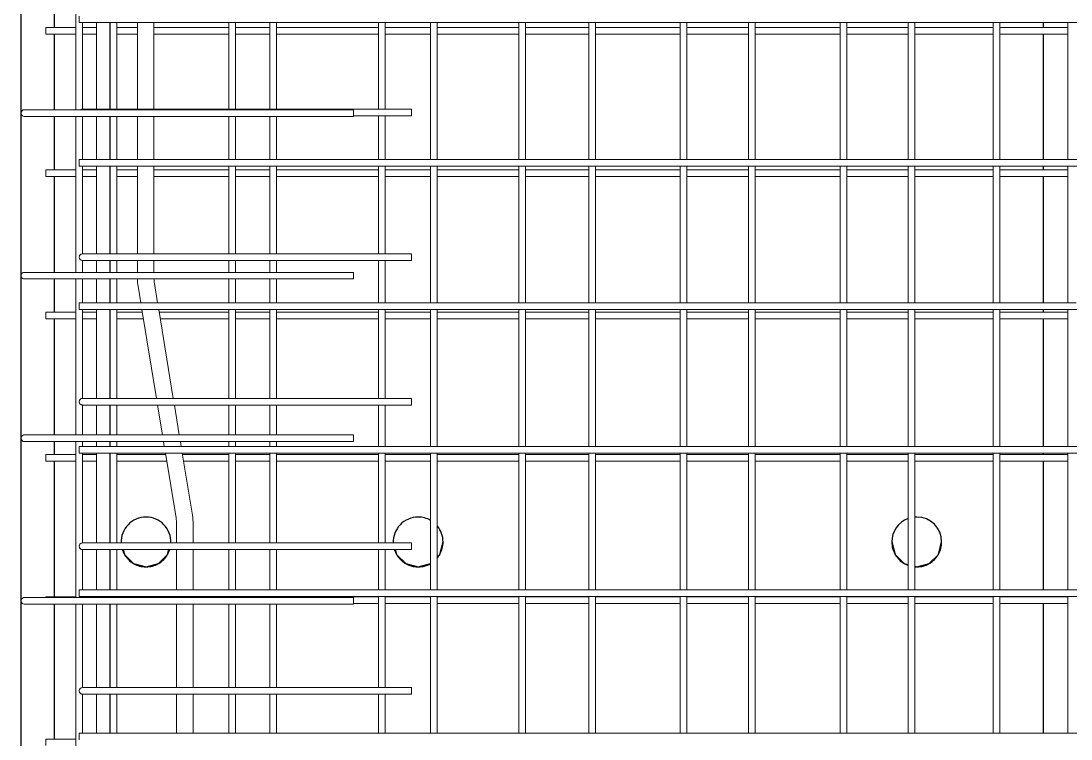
# Model space of a CAD drawing. Header units: millimetres. Extents: x 12983 to 23528, y -2876 to 5855.
# Drawn here: x 16135 to 17398, y -482 to 382 of the extents above; entities that cross this region are included whole.
import ezdxf

# ---------------------------------------------------------------- set-up
doc = ezdxf.new("R2010")
doc.units = ezdxf.units.MM
doc.layers.add('A-WALL', color=113, linetype='Continuous', lineweight=25)
doc.layers.add('S-RBAR', color=171, linetype='Continuous', lineweight=18)

msp = doc.modelspace()

# ---------------------------------------------------------------- linework, layer by layer
at = {"layer": 'A-WALL'}
for p, q in [((16134.63777, -1395), (16134.63777, 3060)), ((16174.63777, 463.2), (16174.63777, 374.44828)), ((17364.5695, 380.24138), (17364.5695, 374.44828)), ((16174.63777, 366.44828), (16174.63777, 275.4)), ((17364.5695, 366.44828), (17364.5695, 215.51724)), ((16174.63777, 267.4), (16174.63777, 203.10345)), ((17364.5695, 207.51724), (17364.5695, 203.10345)), ((16174.63777, 195.10345), (16174.63777, 79.6)), ((17364.5695, 195.10345), (17364.5695, 42.7931)), ((16174.63777, 71.6), (16174.63777, 31.75862)), ((17364.5695, 34.7931), (17364.5695, 31.75862)), ((16174.63777, 23.75862), (16174.63777, -116.2)), ((17364.5695, 23.75862), (17364.5695, -129.93103)), ((16174.63777, -124.2), (16174.63777, -139.58621)), ((17364.5695, -137.93103), (17364.5695, -139.58621)), ((16174.63777, -147.58621), (16174.63777, -310.93103)), ((17364.5695, -147.58621), (17364.5695, -302.65517)), ((16255.16762, -245.36521), (16255.40435, -246.24636)), ((16314.73731, -246.24636), (16314.97062, -245.371)), ((16582.66762, -245.36521), (16582.90435, -246.24636)), ((16612.5695, -275), (16627.56295, -270.97184)), ((17210.16677, -274.35961), (17212.5695, -275)), ((16174.63777, -320), (16174.63777, -482.27586)), ((17364.5695, -318.93103), (17364.5695, -475.37931))]:
    msp.add_line(p, q, dxfattribs=at)
at = {"layer": 'A-WALL', "flags": 128}
for points in [[(16635.56295, -262.97008), (16638.59003, -259.93091), (16642.5695, -245)], [(17182.5695, -245), (17186.60869, -260.03451), (17197.63859, -271.02053), (17202.16677, -272.22741)], [(17212.5695, -275), (17227.604, -270.96081), (17238.59003, -259.93091), (17242.5695, -245)], [(16257.55364, -254.24636), (16259.10869, -260.03451), (16270.13859, -271.02053), (16285.0695, -275)], [(16285.0695, -275), (16300.104, -270.96081), (16311.09003, -259.93091), (16312.60511, -254.24636)], [(16585.05364, -254.24636), (16586.60869, -260.03451), (16597.63859, -271.02053), (16612.5695, -275)]]:
    msp.add_lwpolyline(points, dxfattribs=at)
at = {"layer": 'A-WALL'}
for centre, start, end in [((16285.0695, -245), 90, 182.40778678), ((16285.0695, -245), 357.59221322, 90), ((16612.5695, -245), 90, 182.40778678), ((16612.5695, -245), 60.01358137, 90), ((16612.5695, -245), 0, 39.39887724), ((17212.5695, -245), 110.46925256, 180), ((17212.5695, -245), 90, 94.64171882), ((17212.5695, -245), 360, 90), ((16612.5695, -245), 330.71898335, 359.57221129), ((17212.5695, -245), 180.42457698, 209.72326815), ((17212.5695, -245), 330.71898335, 359.57221129), ((16285.0695, -245), 198.07194819, 209.72326815), ((16285.0695, -245), 210.81300667, 239.62313313), ((16285.0695, -245), 300.81202935, 329.6241405), ((16285.0695, -245), 330.71898335, 341.92805181), ((16612.5695, -245), 198.07194819, 209.72326815), ((16612.5695, -245), 210.81300667, 239.62313313), ((16612.5695, -245), 320.60112276, 329.6241405), ((17212.5695, -245), 210.81300667, 239.62313313), ((17212.5695, -245), 300.81202935, 329.6241405), ((16285.0695, -245), 241.01713814, 269.26797703), ((16285.0695, -245), 270.72093746, 299.42390155), ((16612.5695, -245), 241.01713814, 269.26797703), ((16612.5695, -245), 270.72093746, 299.42390155), ((17212.5695, -245), 241.01713814, 249.53074744), ((17212.5695, -245), 265.35828118, 269.26797703), ((17212.5695, -245), 270.72093746, 299.42390155)]:
    msp.add_arc(centre, 30, start, end, dxfattribs=at)
at = {"layer": 'S-RBAR'}
for p, q in [((16200.63777, 275.4), (16200.63777, 463.2)), ((16204.63777, 380.24138), (16204.63777, 388.24138)), ((16204.63777, 380.24138), (17405.43944, 380.24138)), ((16208.63777, 276.13046), (16208.63777, 380.24138)), ((16225.64196, 276.13046), (16225.64196, 380.24138)), ((16241.64196, 276.13046), (16241.64196, 380.24138)), ((16241.88957, 276.13046), (16241.88957, 380.24138)), ((16249.88957, 276.13046), (16249.88957, 380.24138)), ((16274.63572, 276.13046), (16274.63572, 380.24138)), ((16294.63572, 276.13046), (16294.63572, 380.24138)), ((16384.60595, 276.13046), (16384.60595, 380.24138)), ((16392.60595, 276.13046), (16392.60595, 380.24138)), ((16433.94501, 276.13046), (16433.94501, 380.24138)), ((16441.94501, 276.13046), (16441.94501, 380.24138)), ((16564.82414, 276.13046), (16564.82414, 380.24138)), ((16572.82414, 276.13046), (16572.82414, 380.24138)), ((16627.56295, 215.51724), (16627.56295, 380.24138)), ((16635.56295, 215.51724), (16635.56295, 380.24138)), ((16733.79232, 215.51724), (16733.79232, 380.24138)), ((16741.79232, 215.51724), (16741.79232, 380.24138)), ((16818.05589, 215.51724), (16818.05589, 380.24138)), ((16826.05589, 215.51724), (16826.05589, 380.24138)), ((16927.76051, 215.51724), (16927.76051, 380.24138)), ((16935.76051, 215.51724), (16935.76051, 380.24138)), ((17010.11133, 215.51724), (17010.11133, 380.24138)), ((17018.11133, 215.51724), (17018.11133, 380.24138)), ((17120.47869, 215.51724), (17120.47869, 380.24138)), ((17128.47869, 215.51724), (17128.47869, 380.24138)), ((17202.16677, 215.51724), (17202.16677, 380.24138)), ((17210.16677, 215.51724), (17210.16677, 380.24138)), ((17304.44688, 215.51724), (17304.44688, 380.24138)), ((17312.44688, 215.51724), (17312.44688, 380.24138)), ((17394.22221, 215.51724), (17394.22221, 380.24138)), ((16164.63777, 374.44828), (16200.63777, 374.44828)), ((16164.63777, 366.44828), (16164.63777, 374.44828)), ((16164.63777, 366.44828), (16200.63777, 366.44828)), ((16208.63777, 374.44828), (16225.64196, 374.44828)), ((16208.63777, 366.44828), (16225.64196, 366.44828)), ((16249.88957, 374.44828), (16274.63572, 374.44828)), ((16249.88957, 366.44828), (16274.63572, 366.44828)), ((16294.63572, 374.44828), (16384.60595, 374.44828)), ((16294.63572, 366.44828), (16384.60595, 366.44828)), ((16392.60595, 374.44828), (16433.94501, 374.44828)), ((16392.60595, 366.44828), (16433.94501, 366.44828)), ((16441.94501, 374.44828), (16564.82414, 374.44828)), ((16441.94501, 366.44828), (16564.82414, 366.44828)), ((16572.82414, 374.44828), (16627.56295, 374.44828)), ((16572.82414, 366.44828), (16627.56295, 366.44828)), ((16635.56295, 374.44828), (16733.79232, 374.44828)), ((16635.56295, 366.44828), (16733.79232, 366.44828)), ((16741.79232, 374.44828), (16818.05589, 374.44828)), ((16741.79232, 366.44828), (16818.05589, 366.44828)), ((16826.05589, 374.44828), (16927.76051, 374.44828)), ((16826.05589, 366.44828), (16927.76051, 366.44828)), ((16935.76051, 374.44828), (17010.11133, 374.44828)), ((16935.76051, 366.44828), (17010.11133, 366.44828)), ((17018.11133, 374.44828), (17120.47869, 374.44828)), ((17018.11133, 366.44828), (17120.47869, 366.44828)), ((17128.47869, 374.44828), (17202.16677, 374.44828)), ((17128.47869, 366.44828), (17202.16677, 366.44828)), ((17210.16677, 374.44828), (17304.44688, 374.44828)), ((17210.16677, 366.44828), (17304.44688, 366.44828)), ((17312.44688, 374.44828), (17394.22221, 374.44828)), ((17312.44688, 366.44828), (17394.22221, 366.44828)), ((16138.63572, 275.4), (16158.63572, 275.4)), ((16138.63572, 267.4), (16158.63572, 267.4)), ((16534.63572, 275.4), (16158.63572, 275.4)), ((16534.63572, 267.4), (16158.63572, 267.4)), ((16200.63777, 79.6), (16200.63777, 267.4)), ((16244.63777, 276.13046), (16208.63777, 276.13046)), ((16208.63777, 215.51724), (16208.63777, 267.4)), ((16225.64196, 215.51724), (16225.64196, 267.4)), ((16241.64196, 215.51724), (16241.64196, 267.4)), ((16241.88957, 215.51724), (16241.88957, 267.4)), ((16244.63777, 276.13046), (16604.63777, 276.13046)), ((16249.88957, 215.51724), (16249.88957, 267.4)), ((16274.63572, 215.51724), (16274.63572, 267.4)), ((16294.63572, 215.51724), (16294.63572, 267.4)), ((16384.60595, 215.51724), (16384.60595, 267.4)), ((16392.60595, 215.51724), (16392.60595, 267.4)), ((16433.94501, 215.51724), (16433.94501, 267.4)), ((16441.94501, 215.51724), (16441.94501, 267.4)), ((16534.63572, 275.4), (16534.63572, 267.4)), ((16534.63572, 268.13046), (16604.63777, 268.13046)), ((16564.82414, 215.51724), (16564.82414, 268.13046)), ((16572.82414, 215.51724), (16572.82414, 268.13046)), ((16604.63777, 268.13046), (16604.63777, 276.13046)), ((16204.63777, 215.51724), (17426.22635, 215.51724)), ((16204.63777, 207.51724), (16204.63777, 215.51724)), ((16164.63777, 203.10345), (16200.63777, 203.10345)), ((16164.63777, 195.10345), (16164.63777, 203.10345)), ((16204.63777, 207.51724), (17426.22635, 207.51724)), ((16208.63777, 102.00485), (16208.63777, 207.51724)), ((16208.63777, 203.10345), (16225.64196, 203.10345)), ((16225.64196, 102.00485), (16225.64196, 207.51724)), ((16241.64196, 102.00485), (16241.64196, 207.51724)), ((16241.88957, 102.00485), (16241.88957, 207.51724)), ((16249.88957, 102.00485), (16249.88957, 207.51724)), ((16249.88957, 203.10345), (16274.63572, 203.10345)), ((16274.63572, 102.00485), (16274.63572, 207.51724)), ((16294.63572, 102.00485), (16294.63572, 207.51724)), ((16294.63572, 203.10345), (16384.60595, 203.10345)), ((16384.60595, 102.00485), (16384.60595, 207.51724)), ((16392.60595, 102.00485), (16392.60595, 207.51724)), ((16392.60595, 203.10345), (16433.94501, 203.10345)), ((16433.94501, 102.00485), (16433.94501, 207.51724)), ((16441.94501, 102.00485), (16441.94501, 207.51724)), ((16441.94501, 203.10345), (16564.82414, 203.10345)), ((16564.82414, 102.00485), (16564.82414, 207.51724)), ((16572.82414, 102.00485), (16572.82414, 207.51724)), ((16572.82414, 203.10345), (16627.56295, 203.10345)), ((16627.56295, 42.7931), (16627.56295, 207.51724)), ((16635.56295, 42.7931), (16635.56295, 207.51724)), ((16635.56295, 203.10345), (16733.79232, 203.10345)), ((16733.79232, 42.7931), (16733.79232, 207.51724)), ((16741.79232, 42.7931), (16741.79232, 207.51724)), ((16741.79232, 203.10345), (16818.05589, 203.10345)), ((16818.05589, 42.7931), (16818.05589, 207.51724)), ((16826.05589, 42.7931), (16826.05589, 207.51724)), ((16826.05589, 203.10345), (16927.76051, 203.10345)), ((16927.76051, 42.7931), (16927.76051, 207.51724)), ((16935.76051, 42.7931), (16935.76051, 207.51724)), ((16935.76051, 203.10345), (17010.11133, 203.10345)), ((17010.11133, 42.7931), (17010.11133, 207.51724)), ((17018.11133, 42.7931), (17018.11133, 207.51724)), ((17018.11133, 203.10345), (17120.47869, 203.10345)), ((17120.47869, 42.7931), (17120.47869, 207.51724)), ((17128.47869, 42.7931), (17128.47869, 207.51724)), ((17128.47869, 203.10345), (17202.16677, 203.10345)), ((17202.16677, 42.7931), (17202.16677, 207.51724)), ((17210.16677, 42.7931), (17210.16677, 207.51724)), ((17210.16677, 203.10345), (17304.44688, 203.10345)), ((17304.44688, 42.7931), (17304.44688, 207.51724)), ((17312.44688, 42.7931), (17312.44688, 207.51724)), ((17312.44688, 203.10345), (17394.22221, 203.10345)), ((17394.22221, 42.7931), (17394.22221, 207.51724)), ((16164.63777, 195.10345), (16200.63777, 195.10345)), ((16208.63777, 195.10345), (16225.64196, 195.10345)), ((16249.88957, 195.10345), (16274.63572, 195.10345)), ((16294.63572, 195.10345), (16384.60595, 195.10345)), ((16392.60595, 195.10345), (16433.94501, 195.10345)), ((16441.94501, 195.10345), (16564.82414, 195.10345)), ((16572.82414, 195.10345), (16627.56295, 195.10345)), ((16635.56295, 195.10345), (16733.79232, 195.10345)), ((16741.79232, 195.10345), (16818.05589, 195.10345)), ((16826.05589, 195.10345), (16927.76051, 195.10345)), ((16935.76051, 195.10345), (17010.11133, 195.10345)), ((17018.11133, 195.10345), (17120.47869, 195.10345)), ((17128.47869, 195.10345), (17202.16677, 195.10345)), ((17210.16677, 195.10345), (17304.44688, 195.10345)), ((17312.44688, 195.10345), (17394.22221, 195.10345)), ((16244.63777, 102.00485), (16208.63777, 102.00485)), ((16244.63777, 102.00485), (16604.63777, 102.00485)), ((16604.63777, 94.00485), (16604.63777, 102.00485)), ((16208.63777, 79.6), (16208.63777, 94.00485)), ((16244.63777, 94.00485), (16208.63777, 94.00485)), ((16225.64196, 79.6), (16225.64196, 94.00485)), ((16241.64196, 79.6), (16241.64196, 94.00485)), ((16241.88957, 79.6), (16241.88957, 94.00485)), ((16244.63777, 94.00485), (16604.63777, 94.00485)), ((16249.88957, 79.6), (16249.88957, 94.00485)), ((16274.63572, 79.6), (16274.63572, 94.00485)), ((16294.63572, 79.6), (16294.63572, 94.00485)), ((16384.60595, 79.6), (16384.60595, 94.00485)), ((16392.60595, 79.6), (16392.60595, 94.00485)), ((16433.94501, 79.6), (16433.94501, 94.00485)), ((16441.94501, 79.6), (16441.94501, 94.00485)), ((16564.82414, 42.7931), (16564.82414, 94.00485)), ((16572.82414, 42.7931), (16572.82414, 94.00485)), ((16138.63572, 79.6), (16158.63572, 79.6)), ((16534.63572, 79.6), (16158.63572, 79.6)), ((16534.63572, 79.6), (16534.63572, 71.6)), ((16138.63572, 71.6), (16158.63572, 71.6)), ((16534.63572, 71.6), (16158.63572, 71.6)), ((16200.63777, -116.2), (16200.63777, 71.6)), ((16208.63777, 42.7931), (16208.63777, 71.6)), ((16225.64196, 42.7931), (16225.64196, 71.6)), ((16241.64196, 42.7931), (16241.64196, 71.6)), ((16241.88957, 42.7931), (16241.88957, 71.6)), ((16249.88957, 42.7931), (16249.88957, 71.6)), ((16299.07493, 42.7931), (16295.22783, 66.2736)), ((16384.60595, 42.7931), (16384.60595, 71.6)), ((16392.60595, 42.7931), (16392.60595, 71.6)), ((16433.94501, 42.7931), (16433.94501, 71.6)), ((16441.94501, 42.7931), (16441.94501, 71.6)), ((16278.80827, 42.7931), (16275.49099, 63.03987)), ((16204.63777, 42.7931), (17404.29691, 42.7931)), ((16204.63777, 34.7931), (16204.63777, 42.7931)), ((16164.63777, 31.75862), (16200.63777, 31.75862)), ((16164.63777, 23.75862), (16164.63777, 31.75862)), ((16204.63777, 34.7931), (17426.22635, 34.7931)), ((16208.63777, -72.12076), (16208.63777, 34.7931)), ((16208.63777, 31.75862), (16225.64196, 31.75862)), ((16225.64196, -72.12076), (16225.64196, 34.7931)), ((16241.64196, -72.12076), (16241.64196, 34.7931)), ((16241.88957, -72.12076), (16241.88957, 34.7931)), ((16249.88957, -72.12076), (16249.88957, 34.7931)), ((16249.88957, 31.75862), (16280.61619, 31.75862)), ((16297.63605, -72.12076), (16280.11901, 34.7931)), ((16317.90272, -72.12076), (16300.38567, 34.7931)), ((16300.88285, 31.75862), (16384.60595, 31.75862)), ((16384.60595, -72.12076), (16384.60595, 34.7931)), ((16392.60595, -72.12076), (16392.60595, 34.7931)), ((16392.60595, 31.75862), (16433.94501, 31.75862)), ((16433.94501, -72.12076), (16433.94501, 34.7931)), ((16441.94501, -72.12076), (16441.94501, 34.7931)), ((16441.94501, 31.75862), (16564.82414, 31.75862)), ((16564.82414, -72.12076), (16564.82414, 34.7931)), ((16572.82414, -72.12076), (16572.82414, 34.7931)), ((16572.82414, 31.75862), (16627.56295, 31.75862)), ((16627.56295, -129.93103), (16627.56295, 34.7931)), ((16635.56295, -129.93103), (16635.56295, 34.7931)), ((16635.56295, 31.75862), (16733.79232, 31.75862)), ((16733.79232, -129.93103), (16733.79232, 34.7931)), ((16741.79232, -129.93103), (16741.79232, 34.7931)), ((16741.79232, 31.75862), (16818.05589, 31.75862)), ((16818.05589, -129.93103), (16818.05589, 34.7931)), ((16826.05589, -129.93103), (16826.05589, 34.7931)), ((16826.05589, 31.75862), (16927.76051, 31.75862)), ((16927.76051, -129.93103), (16927.76051, 34.7931)), ((16935.76051, -129.93103), (16935.76051, 34.7931)), ((16935.76051, 31.75862), (17010.11133, 31.75862)), ((17010.11133, -129.93103), (17010.11133, 34.7931)), ((17018.11133, -129.93103), (17018.11133, 34.7931)), ((17018.11133, 31.75862), (17120.47869, 31.75862)), ((17120.47869, -129.93103), (17120.47869, 34.7931)), ((17128.47869, -129.93103), (17128.47869, 34.7931)), ((17128.47869, 31.75862), (17202.16677, 31.75862)), ((17202.16677, -129.93103), (17202.16677, 34.7931)), ((17210.16677, -129.93103), (17210.16677, 34.7931)), ((17210.16677, 31.75862), (17304.44688, 31.75862)), ((17304.44688, -129.93103), (17304.44688, 34.7931)), ((17312.44688, -129.93103), (17312.44688, 34.7931)), ((17312.44688, 31.75862), (17394.22221, 31.75862)), ((17394.22221, -129.93103), (17394.22221, 34.7931)), ((16164.63777, 23.75862), (16200.63777, 23.75862)), ((16208.63777, 23.75862), (16225.64196, 23.75862)), ((16249.88957, 23.75862), (16281.92693, 23.75862)), ((16302.19359, 23.75862), (16384.60595, 23.75862)), ((16392.60595, 23.75862), (16433.94501, 23.75862)), ((16441.94501, 23.75862), (16564.82414, 23.75862)), ((16572.82414, 23.75862), (16627.56295, 23.75862)), ((16635.56295, 23.75862), (16733.79232, 23.75862)), ((16741.79232, 23.75862), (16818.05589, 23.75862)), ((16826.05589, 23.75862), (16927.76051, 23.75862)), ((16935.76051, 23.75862), (17010.11133, 23.75862)), ((17018.11133, 23.75862), (17120.47869, 23.75862)), ((17128.47869, 23.75862), (17202.16677, 23.75862)), ((17210.16677, 23.75862), (17304.44688, 23.75862)), ((17312.44688, 23.75862), (17394.22221, 23.75862)), ((16244.63777, -72.12076), (16208.63777, -72.12076)), ((16244.63777, -72.12076), (16604.63777, -72.12076)), ((16604.63777, -80.12076), (16604.63777, -72.12076)), ((16208.63777, -116.2), (16208.63777, -80.12076)), ((16244.63777, -80.12076), (16208.63777, -80.12076)), ((16225.64196, -116.2), (16225.64196, -80.12076)), ((16241.64196, -116.2), (16241.64196, -80.12076)), ((16241.88957, -116.2), (16241.88957, -80.12076)), ((16244.63777, -80.12076), (16604.63777, -80.12076)), ((16249.88957, -116.2), (16249.88957, -80.12076)), ((16304.85811, -116.2), (16298.94679, -80.12076)), ((16325.12477, -116.2), (16319.21346, -80.12076)), ((16384.60595, -116.2), (16384.60595, -80.12076)), ((16392.60595, -116.2), (16392.60595, -80.12076)), ((16433.94501, -116.2), (16433.94501, -80.12076)), ((16441.94501, -116.2), (16441.94501, -80.12076)), ((16564.82414, -129.93103), (16564.82414, -80.12076)), ((16572.82414, -129.93103), (16572.82414, -80.12076)), ((16138.63572, -116.2), (16158.63572, -116.2)), ((16138.63572, -124.2), (16158.63572, -124.2)), ((16534.63572, -116.2), (16158.63572, -116.2)), ((16534.63572, -124.2), (16158.63572, -124.2)), ((16200.63777, -311.90386), (16200.63777, -124.2)), ((16208.63777, -129.93103), (16208.63777, -124.2)), ((16225.64196, -129.93103), (16225.64196, -124.2)), ((16241.64196, -129.93103), (16241.64196, -124.2)), ((16241.88957, -129.93103), (16241.88957, -124.2)), ((16249.88957, -129.93103), (16249.88957, -124.2)), ((16307.10783, -129.93103), (16306.16885, -124.2)), ((16327.3745, -129.93103), (16326.43551, -124.2)), ((16384.60595, -129.93103), (16384.60595, -124.2)), ((16392.60595, -129.93103), (16392.60595, -124.2)), ((16433.94501, -129.93103), (16433.94501, -124.2)), ((16441.94501, -129.93103), (16441.94501, -124.2)), ((16534.63572, -116.2), (16534.63572, -124.2)), ((16204.63777, -129.93103), (17426.22635, -129.93103)), ((16204.63777, -137.93103), (16204.63777, -129.93103)), ((16204.63777, -137.93103), (17426.22635, -137.93103)), ((16208.63777, -246.24636), (16208.63777, -137.93103)), ((16225.64196, -246.24636), (16225.64196, -137.93103)), ((16241.64196, -246.24636), (16241.64196, -137.93103)), ((16241.88957, -246.24636), (16241.88957, -137.93103)), ((16249.88957, -246.24636), (16249.88957, -137.93103)), ((16321.22112, -216.07036), (16308.41858, -137.93103)), ((16340.95797, -212.83663), (16328.68524, -137.93103)), ((16384.60595, -246.24636), (16384.60595, -137.93103)), ((16392.60595, -246.24636), (16392.60595, -137.93103)), ((16433.94501, -246.24636), (16433.94501, -137.93103)), ((16441.94501, -246.24636), (16441.94501, -137.93103)), ((16564.82414, -246.24636), (16564.82414, -137.93103)), ((16572.82414, -246.24636), (16572.82414, -137.93103)), ((16627.56295, -302.65517), (16627.56295, -137.93103)), ((16635.56295, -302.65517), (16635.56295, -137.93103)), ((16733.79232, -302.65517), (16733.79232, -137.93103)), ((16741.79232, -302.65517), (16741.79232, -137.93103)), ((16818.05589, -302.65517), (16818.05589, -137.93103)), ((16826.05589, -302.65517), (16826.05589, -137.93103)), ((16927.76051, -302.65517), (16927.76051, -137.93103)), ((16935.76051, -302.65517), (16935.76051, -137.93103)), ((17010.11133, -302.65517), (17010.11133, -137.93103)), ((17018.11133, -302.65517), (17018.11133, -137.93103)), ((17120.47869, -302.65517), (17120.47869, -137.93103)), ((17128.47869, -302.65517), (17128.47869, -137.93103)), ((17202.16677, -302.65517), (17202.16677, -137.93103)), ((17210.16677, -302.65517), (17210.16677, -137.93103)), ((17304.44688, -302.65517), (17304.44688, -137.93103)), ((17312.44688, -302.65517), (17312.44688, -137.93103)), ((17394.22221, -302.65517), (17394.22221, -137.93103)), ((16164.63777, -139.58621), (16200.63777, -139.58621)), ((16164.63777, -147.58621), (16164.63777, -139.58621)), ((16164.63777, -147.58621), (16200.63777, -147.58621)), ((16208.63777, -139.58621), (16225.64196, -139.58621)), ((16208.63777, -147.58621), (16225.64196, -147.58621)), ((16249.88957, -139.58621), (16308.68976, -139.58621)), ((16249.88957, -147.58621), (16310.0005, -147.58621)), ((16328.95643, -139.58621), (16384.60595, -139.58621)), ((16330.26717, -147.58621), (16384.60595, -147.58621)), ((16392.60595, -139.58621), (16433.94501, -139.58621)), ((16392.60595, -147.58621), (16433.94501, -147.58621)), ((16441.94501, -139.58621), (16564.82414, -139.58621)), ((16441.94501, -147.58621), (16564.82414, -147.58621)), ((16572.82414, -139.58621), (16627.56295, -139.58621)), ((16572.82414, -147.58621), (16627.56295, -147.58621)), ((16635.56295, -139.58621), (16733.79232, -139.58621)), ((16635.56295, -147.58621), (16733.79232, -147.58621)), ((16741.79232, -139.58621), (16818.05589, -139.58621)), ((16741.79232, -147.58621), (16818.05589, -147.58621)), ((16826.05589, -139.58621), (16927.76051, -139.58621)), ((16826.05589, -147.58621), (16927.76051, -147.58621)), ((16935.76051, -139.58621), (17010.11133, -139.58621)), ((16935.76051, -147.58621), (17010.11133, -147.58621)), ((17018.11133, -139.58621), (17120.47869, -139.58621)), ((17018.11133, -147.58621), (17120.47869, -147.58621)), ((17128.47869, -139.58621), (17202.16677, -139.58621)), ((17128.47869, -147.58621), (17202.16677, -147.58621)), ((17210.16677, -139.58621), (17304.44688, -139.58621)), ((17210.16677, -147.58621), (17304.44688, -147.58621)), ((17312.44688, -139.58621), (17394.22221, -139.58621)), ((17312.44688, -147.58621), (17394.22221, -147.58621)), ((16321.81323, -246.24636), (16321.81323, -223.34627)), ((16341.81323, -246.24636), (16341.81323, -223.34627)), ((16244.63777, -246.24636), (16208.63777, -246.24636)), ((16244.63777, -246.24636), (16604.63777, -246.24636)), ((16604.63777, -254.24636), (16604.63777, -246.24636)), ((16208.63777, -302.65517), (16208.63777, -254.24636)), ((16244.63777, -254.24636), (16208.63777, -254.24636)), ((16225.64196, -302.65517), (16225.64196, -254.24636)), ((16241.64196, -302.65517), (16241.64196, -254.24636)), ((16241.88957, -302.65517), (16241.88957, -254.24636)), ((16244.63777, -254.24636), (16604.63777, -254.24636)), ((16249.88957, -302.65517), (16249.88957, -254.24636)), ((16321.81323, -302.65517), (16321.81323, -254.24636)), ((16341.81323, -302.65517), (16341.81323, -254.24636)), ((16384.60595, -302.65517), (16384.60595, -254.24636)), ((16392.60595, -302.65517), (16392.60595, -254.24636)), ((16433.94501, -302.65517), (16433.94501, -254.24636)), ((16441.94501, -302.65517), (16441.94501, -254.24636)), ((16564.82414, -302.65517), (16564.82414, -254.24636)), ((16572.82414, -302.65517), (16572.82414, -254.24636)), ((16204.63777, -302.65517), (17426.22635, -302.65517)), ((16204.63777, -310.65517), (16204.63777, -302.65517)), ((16138.63572, -312), (16158.63572, -312)), ((16534.63572, -312), (16158.63572, -312)), ((16164.63777, -310.93103), (16200.63777, -310.93103)), ((16164.63777, -311.90386), (16164.63777, -310.93103)), ((16204.63777, -310.65517), (17426.22635, -310.65517)), ((16208.63777, -311.90386), (16208.63777, -310.65517)), ((16208.63777, -310.93103), (16225.64196, -310.93103)), ((16225.64196, -311.90386), (16225.64196, -310.65517)), ((16241.64196, -311.90386), (16241.64196, -310.65517)), ((16241.88957, -311.90386), (16241.88957, -310.65517)), ((16249.88957, -311.90386), (16249.88957, -310.65517)), ((16249.88957, -310.93103), (16321.81323, -310.93103)), ((16321.81323, -311.90386), (16321.81323, -310.65517)), ((16341.81323, -312), (16341.81323, -310.65517)), ((16341.81323, -310.93103), (16384.60595, -310.93103)), ((16384.60595, -312), (16384.60595, -310.65517)), ((16392.60595, -312), (16392.60595, -310.65517)), ((16392.60595, -310.93103), (16433.94501, -310.93103)), ((16433.94501, -312), (16433.94501, -310.65517)), ((16441.94501, -312), (16441.94501, -310.65517)), ((16441.94501, -310.93103), (16564.82414, -310.93103)), ((16534.63572, -312), (16534.63572, -320)), ((16564.82414, -420.37197), (16564.82414, -310.65517)), ((16572.82414, -420.37197), (16572.82414, -310.65517)), ((16572.82414, -310.93103), (16627.56295, -310.93103)), ((16627.56295, -475.37931), (16627.56295, -310.65517)), ((16635.56295, -475.37931), (16635.56295, -310.65517)), ((16635.56295, -310.93103), (16733.79232, -310.93103)), ((16733.79232, -475.37931), (16733.79232, -310.65517)), ((16741.79232, -475.37931), (16741.79232, -310.65517)), ((16741.79232, -310.93103), (16818.05589, -310.93103)), ((16818.05589, -475.37931), (16818.05589, -310.65517)), ((16826.05589, -475.37931), (16826.05589, -310.65517)), ((16826.05589, -310.93103), (16927.76051, -310.93103)), ((16927.76051, -475.37931), (16927.76051, -310.65517)), ((16935.76051, -475.37931), (16935.76051, -310.65517)), ((16935.76051, -310.93103), (17010.11133, -310.93103)), ((17010.11133, -475.37931), (17010.11133, -310.65517)), ((17018.11133, -475.37931), (17018.11133, -310.65517)), ((17018.11133, -310.93103), (17120.47869, -310.93103)), ((17120.47869, -475.37931), (17120.47869, -310.65517)), ((17128.47869, -475.37931), (17128.47869, -310.65517)), ((17128.47869, -310.93103), (17202.16677, -310.93103)), ((17202.16677, -475.37931), (17202.16677, -310.65517)), ((17210.16677, -475.37931), (17210.16677, -310.65517)), ((17210.16677, -310.93103), (17304.44688, -310.93103)), ((17304.44688, -475.37931), (17304.44688, -310.65517)), ((17312.44688, -475.37931), (17312.44688, -310.65517)), ((17312.44688, -310.93103), (17394.22221, -310.93103)), ((17394.22221, -475.37931), (17394.22221, -310.65517)), ((16138.63572, -320), (16158.63572, -320)), ((16534.63572, -320), (16158.63572, -320)), ((16200.63777, -507.8), (16200.63777, -320)), ((16208.63777, -420.37197), (16208.63777, -320)), ((16225.64196, -420.37197), (16225.64196, -320)), ((16241.64196, -420.37197), (16241.64196, -320)), ((16241.88957, -420.37197), (16241.88957, -320)), ((16249.88957, -420.37197), (16249.88957, -320)), ((16321.81323, -420.37197), (16321.81323, -320)), ((16341.81323, -420.37197), (16341.81323, -320)), ((16384.60595, -420.37197), (16384.60595, -320)), ((16392.60595, -420.37197), (16392.60595, -320)), ((16433.94501, -420.37197), (16433.94501, -320)), ((16441.94501, -420.37197), (16441.94501, -320)), ((16534.63572, -318.93103), (16564.82414, -318.93103)), ((16572.82414, -318.93103), (16627.56295, -318.93103)), ((16635.56295, -318.93103), (16733.79232, -318.93103)), ((16741.79232, -318.93103), (16818.05589, -318.93103)), ((16826.05589, -318.93103), (16927.76051, -318.93103)), ((16935.76051, -318.93103), (17010.11133, -318.93103)), ((17018.11133, -318.93103), (17120.47869, -318.93103)), ((17128.47869, -318.93103), (17202.16677, -318.93103)), ((17210.16677, -318.93103), (17304.44688, -318.93103)), ((17312.44688, -318.93103), (17394.22221, -318.93103)), ((16244.63777, -420.37197), (16208.63777, -420.37197)), ((16208.63777, -475.37931), (16208.63777, -428.37197)), ((16244.63777, -428.37197), (16208.63777, -428.37197)), ((16225.64196, -475.37931), (16225.64196, -428.37197)), ((16241.64196, -475.37931), (16241.64196, -428.37197)), ((16241.88957, -475.37931), (16241.88957, -428.37197)), ((16244.63777, -420.37197), (16604.63777, -420.37197)), ((16244.63777, -428.37197), (16604.63777, -428.37197)), ((16249.88957, -475.37931), (16249.88957, -428.37197)), ((16321.81323, -475.37931), (16321.81323, -428.37197)), ((16341.81323, -475.37931), (16341.81323, -428.37197)), ((16384.60595, -475.37931), (16384.60595, -428.37197)), ((16392.60595, -475.37931), (16392.60595, -428.37197)), ((16433.94501, -475.37931), (16433.94501, -428.37197)), ((16441.94501, -475.37931), (16441.94501, -428.37197)), ((16564.82414, -475.37931), (16564.82414, -428.37197)), ((16572.82414, -475.37931), (16572.82414, -428.37197)), ((16604.63777, -428.37197), (16604.63777, -420.37197)), ((16204.63777, -475.37931), (17426.22635, -475.37931)), ((16204.63777, -483.37931), (16204.63777, -475.37931)), ((16164.63777, -482.27586), (16200.63777, -482.27586)), ((16164.63777, -490.27586), (16164.63777, -482.27586))]:
    msp.add_line(p, q, dxfattribs=at)
for centre, radius, start, end in [((16138.63572, 271.4), 4, 90, 270), ((16138.63572, 271.4), 4, 120, 165), ((16138.63572, 271.4), 4, 195, 240), ((16138.63572, 271.4), 4, 90, 105), ((16208.63777, 272.13046), 4, 90, 120), ((16208.63777, 98.00485), 4, 90, 270), ((16208.63777, 98.00485), 4, 120, 165), ((16208.63777, 98.00485), 4, 200.54538999, 240), ((16208.63777, 98.00485), 4, 255, 270), ((16138.63572, 75.6), 4, 90, 270), ((16138.63572, 75.6), 4, 120, 165), ((16138.63572, 75.6), 4, 90, 105), ((16138.63572, 75.6), 4, 195, 240), ((16339.63572, 73.54951), 65, 181.72032977, 189.30481499), ((16339.63572, 73.54951), 45, 182.48492078, 189.30481499), ((16208.63777, -76.12076), 4, 90, 270), ((16208.63777, -76.12076), 4, 120, 165), ((16208.63777, -76.12076), 4, 195, 240), ((16208.63777, -76.12076), 4, 255, 270), ((16138.63572, -120.2), 4, 90, 270), ((16138.63572, -120.2), 4, 120, 165), ((16138.63572, -120.2), 4, 195, 240), ((16138.63572, -120.2), 4, 90, 105), ((16276.81323, -223.34627), 65, 360, 9.30481499), ((16276.81323, -223.34627), 45, 0, 9.30481499), ((16208.63777, -250.24636), 4, 90, 270), ((16208.63777, -250.24636), 4, 120, 165), ((16208.63777, -250.24636), 4, 195, 240), ((16208.63777, -250.24636), 4, 255, 270), ((16138.63572, -316), 4, 90, 270), ((16138.63572, -316), 4, 120, 165), ((16138.63572, -316), 4, 90, 105), ((16138.63572, -316), 4, 195, 240), ((16208.63777, -424.37197), 4, 90, 270), ((16208.63777, -424.37197), 4, 120, 165), ((16208.63777, -424.37197), 4, 195, 240), ((16208.63777, -424.37197), 4, 255, 270)]:
    msp.add_arc(centre, radius, start, end, dxfattribs=at)

doc.saveas('drawing.dxf')
